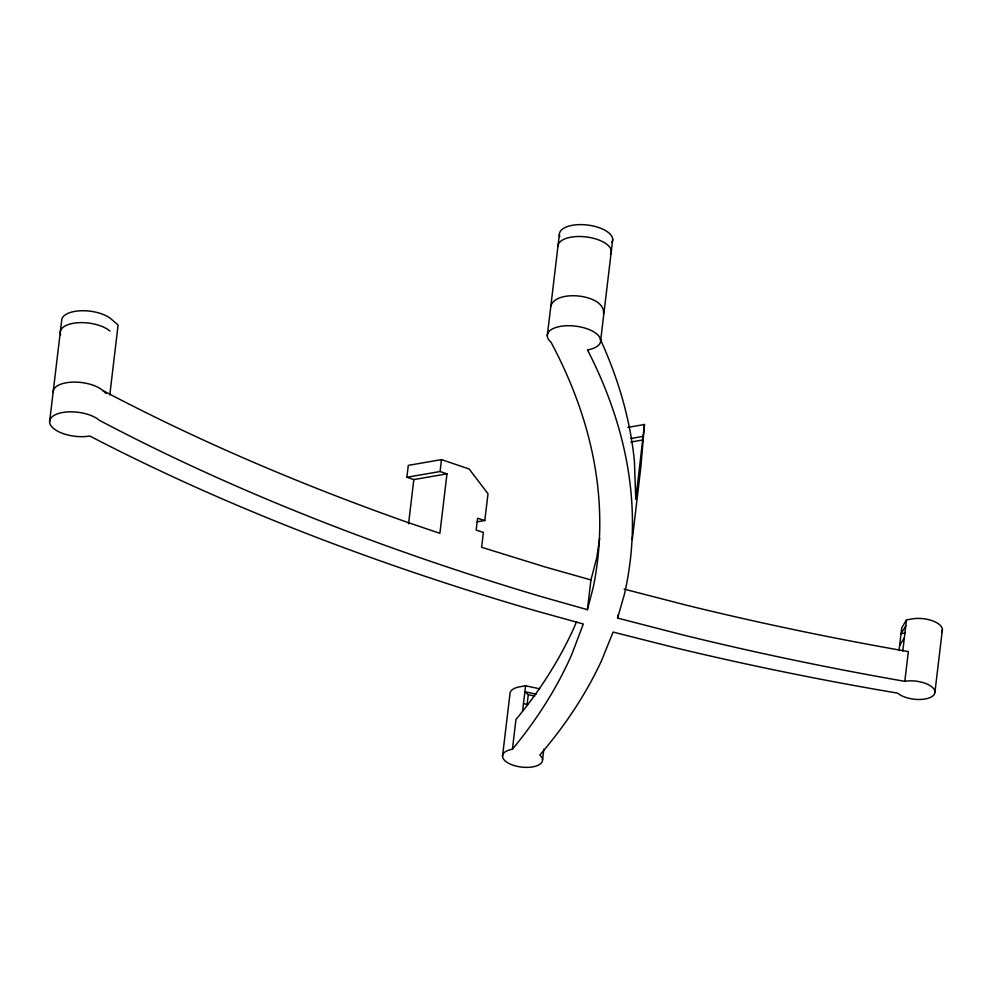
<?xml version="1.0" encoding="UTF-8"?>
<svg xmlns="http://www.w3.org/2000/svg" width="992" height="992" viewBox="0 0 992 992"><rect width="100%" height="100%" fill="white"/><g stroke="black" fill="none" stroke-linecap="round" stroke-linejoin="round"><path stroke-width="1.49" d="M600.296 339.252A1558.705 702.782 6.8 0 1 634.421 461.392L635.785 499.422L644.478 424.502L627.886 427.366M644.478 424.502L640.82 467.306L632.288 539.561M550.833 306.168L559.339 234.596M600.656 340.578L612.721 239.481M49.6 421.811L61.653 320.714A26.834 12.102 6.8 0 1 81.245 310.744A26.834 12.102 6.8 0 1 111.352 319.176L118.11 325.054L109.79 394.903M53.146 392.076A26.834 12.102 6.8 0 1 72.738 382.118A26.834 12.102 6.8 0 1 102.846 390.538A1565.277 705.746 6.8 0 0 408.382 522.66L439.89 533.324L446.983 473.854L413.825 479.582L406.881 477.264L408.295 465.372L441.49 459.618L469.092 468.956L488.002 493.743L484.803 520.502L477.313 521.804M408.555 523.813L413.825 479.582M406.881 477.264L440.076 471.51L441.49 459.618M547.286 335.705L550.858 305.97C555.954 288.796 606.013 294.488 603.458 313.72M502.522 756.226L509.975 693.792A20.125 9.077 6.8 0 1 519.858 686.786L525.611 685.794L539.66 688.795M617.954 615.114L617.594 618.09L683.178 635.004A1565.277 705.746 6.8 0 0 904.803 681.33A20.125 9.077 6.8 0 1 932.195 687.183A20.125 9.077 6.8 0 1 925.077 699A20.125 9.077 6.8 0 1 897.673 693.148A1558.705 702.782 6.8 0 1 675.924 647.937L613.093 632.078L601.474 660.821A1558.705 702.782 6.8 0 1 539.809 755.073A20.125 9.077 6.8 0 1 532.679 766.89A20.125 9.077 6.8 0 1 505.288 761.05A20.125 9.077 6.8 0 1 512.405 749.233L515.952 719.498A1565.277 705.746 6.8 0 0 575.397 624.526L576.488 621.649M522.598 711.066L525.611 685.794M527.037 705.089L528.277 694.685L524.904 691.734L536.139 694.14M542.562 759.884L543.827 749.233M512.405 749.233A1565.277 705.746 6.8 0 0 571.851 654.261L583.296 624.018L533.473 610.167A1558.705 702.782 6.8 0 1 89.801 436.021A26.834 12.102 6.8 0 1 53.27 428.234A26.834 12.102 6.8 0 1 62.769 412.474A26.834 12.102 6.8 0 1 99.299 420.273A1565.277 705.746 6.8 0 0 540.975 596.527L587.4 609.683L590.947 579.948L596.762 557.752L599.664 538.42M899.087 650.07L901.74 627.762L906.49 619.888L912.243 618.896A20.125 9.077 6.8 0 1 934.452 621.587A20.125 9.077 6.8 0 1 941.755 631.854M902.77 651.112L906.49 619.888M904.803 681.33L908.35 651.595A1565.277 705.746 6.8 0 1 686.724 605.269L624.129 589.124M934.96 691.994L942.4 629.548M587.4 609.683L593.216 587.487A1565.277 705.746 6.8 0 0 550.957 342.116A26.834 12.102 6.8 0 1 560.455 326.368A26.834 12.102 6.8 0 1 596.986 334.155A26.834 12.102 6.8 0 1 587.487 349.916A1558.705 702.782 6.8 0 1 624.377 594.444L617.594 618.09M905.783 625.84L901.034 633.714L905.349 632.97M899.62 645.606L904.369 637.732M630.986 438.476L643.064 436.393M630.825 442.035L642.878 439.952M528.277 694.685L534.8 696.074M523.478 703.638L527.694 704.531M590.947 579.948L544.521 566.792L481.616 547.274L483.389 532.406L476.16 530.125L477.574 518.233L484.803 520.502M440.076 471.51L446.983 473.854M102.846 390.538L106.231 393.477M557.926 246.5A26.834 12.102 6.8 0 1 587.896 237.162A26.834 12.102 6.8 0 1 610.44 254.448M559.786 236.753A26.834 12.102 6.8 0 1 586.991 224.973A26.834 12.102 6.8 0 1 611.853 242.544M60.673 334.763A26.834 12.102 6.8 0 1 77.612 322.76A26.834 12.102 6.8 0 1 109.938 331.068"/></g></svg>
